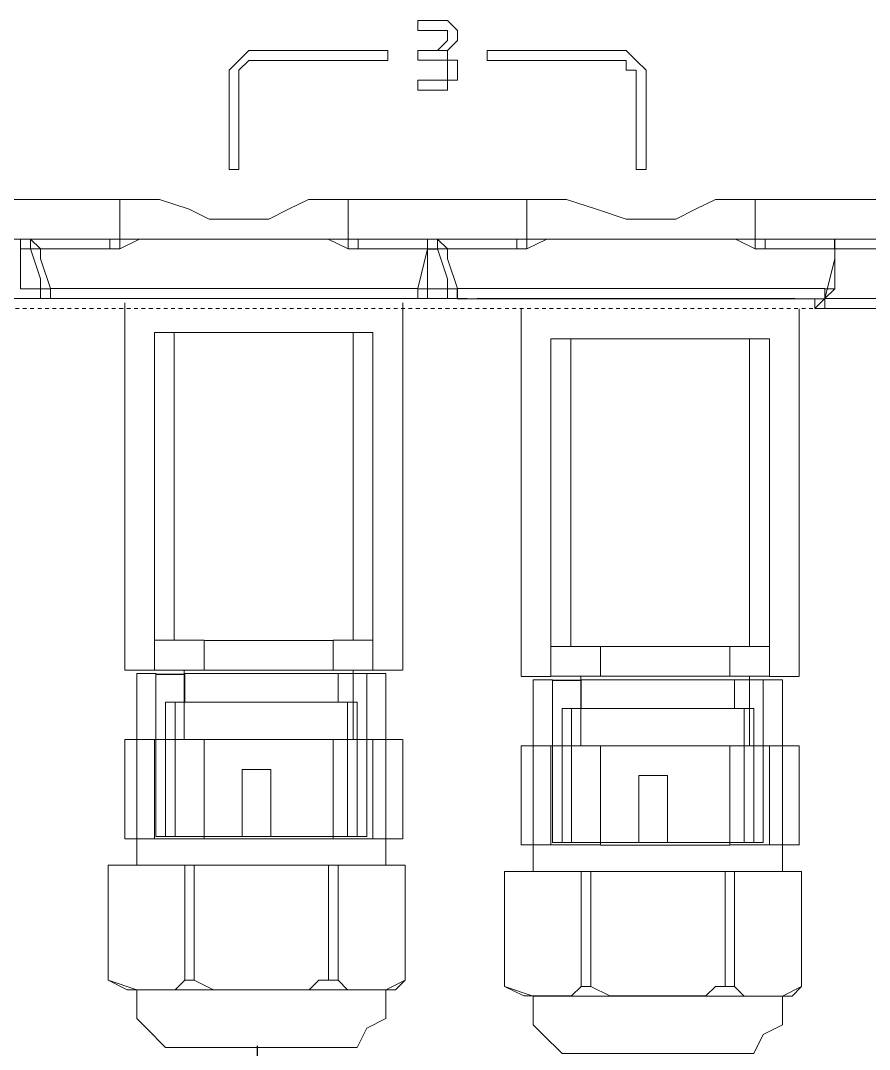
# Model space of a CAD drawing. Header units: millimetres. Extents: x 3165 to 8716, y -1118 to 2802.
# Drawn here: x 4811.95 to 4834.83, y 1588.06 to 1615.8 of the extents above; entities that cross this region are included whole.
import ezdxf

# ---------------------------------------------------------------- set-up
doc = ezdxf.new("R2010")
doc.units = ezdxf.units.MM
doc.linetypes.add('PDF_IMPORT', pattern=[1, 0.8, -0.2])
doc.layers.add('PDF_Geometry', color=7, linetype='Continuous', true_color=0x1f1916)

msp = doc.modelspace()

# ---------------------------------------------------------------- linework, layer by layer
for p, q in [((4815.587, 1598.182), (4816.371, 1598.182)), ((4826.279, 1598.015), (4827.063, 1598.015)), ((4818.33, 1532.846), (4818.33, 1588.158))]:
    msp.add_line(p, q)
at = {"layer": 'PDF_Geometry', "color": 0, "lineweight": 15}
for points in [[(4822.653, 1614.197), (4822.921, 1614.197), (4823.456, 1614.197), (4823.456, 1614.464), (4823.456, 1614.732), (4822.921, 1614.732), (4822.653, 1614.732), (4822.653, 1615.001), (4822.921, 1615.001), (4823.188, 1615.001), (4823.456, 1615.267), (4823.456, 1615.536), (4822.921, 1615.536), (4822.653, 1615.536), (4822.653, 1615.804), (4823.188, 1615.804), (4823.456, 1615.804), (4823.724, 1615.536), (4823.724, 1615.267), (4823.456, 1615.001), (4823.188, 1615.001), (4823.456, 1615.001), (4823.456, 1614.732), (4823.724, 1614.732), (4823.724, 1614.464), (4823.724, 1614.197), (4823.456, 1614.197), (4823.456, 1613.929), (4822.921, 1613.929), (4822.653, 1613.929)], [(4817.834, 1614.196), (4817.834, 1614.463), (4818.102, 1614.731), (4818.37, 1614.731), (4821.85, 1614.731), (4821.85, 1614.999), (4818.37, 1614.999), (4818.102, 1614.999), (4817.834, 1614.731), (4817.567, 1614.463), (4817.567, 1614.196), (4817.567, 1611.786), (4817.834, 1611.786)], [(4828.542, 1614.196), (4828.542, 1614.463), (4828.275, 1614.463), (4828.275, 1614.731), (4828.007, 1614.731), (4824.528, 1614.731), (4824.528, 1614.999), (4828.007, 1614.999), (4828.275, 1614.999), (4828.542, 1614.731), (4828.81, 1614.463), (4828.81, 1614.196), (4828.81, 1611.786), (4828.542, 1611.786)], [(4812.213, 1609.912), (4814.354, 1609.912)], [(4812.213, 1609.912), (4814.354, 1609.912)], [(4823.187, 1609.912), (4825.329, 1609.912)], [(4823.187, 1609.912), (4825.329, 1609.912)], [(4832.022, 1609.912), (4833.895, 1609.912)], [(4832.022, 1609.912), (4833.895, 1609.912)], [(4812.48, 1608.572), (4812.48, 1608.841), (4812.213, 1609.644), (4811.945, 1609.644), (4811.945, 1608.572)], [(4813.016, 1608.306), (4822.385, 1608.306)], [(4813.016, 1608.306), (4822.385, 1608.306)], [(4813.818, 1608.306), (4813.281, 1608.306)], [(4813.818, 1608.306), (4813.281, 1608.306)], [(4823.986, 1608.304), (4833.356, 1608.304)], [(4823.986, 1608.304), (4833.356, 1608.304)], [(4824.793, 1608.306), (4824.526, 1608.306)], [(4824.793, 1608.306), (4824.526, 1608.306)], [(4816.893, 1598.287), (4820.374, 1598.287), (4820.374, 1599.09), (4816.893, 1599.09)], [(4827.585, 1598.12), (4831.066, 1598.12), (4831.066, 1598.923), (4827.585, 1598.923)], [(4820.505, 1597.42), (4820.505, 1598.196), (4816.37, 1598.196), (4816.37, 1597.42)], [(4831.196, 1597.254), (4831.196, 1598.029), (4827.062, 1598.029), (4827.062, 1597.254)], [(4816.893, 1596.412), (4820.374, 1596.412), (4820.374, 1593.736), (4816.893, 1593.736)], [(4827.585, 1596.246), (4831.066, 1596.246), (4831.066, 1593.569), (4827.585, 1593.569)], [(4818.696, 1595.61), (4817.921, 1595.61)], [(4818.696, 1595.61), (4817.921, 1595.61)], [(4829.388, 1595.444), (4828.612, 1595.444)], [(4829.388, 1595.444), (4828.612, 1595.444)]]:
    msp.add_lwpolyline(points, close=True, dxfattribs=at)
for points in [[(4809.802, 1610.981), (4814.62, 1610.981)], [(4814.888, 1609.913), (4814.62, 1609.913), (4814.62, 1610.983), (4815.691, 1610.983), (4816.494, 1610.716), (4817.029, 1610.448), (4818.636, 1610.448), (4819.172, 1610.716), (4819.707, 1610.983), (4820.777, 1610.983), (4820.777, 1609.913), (4820.51, 1609.913)], [(4820.777, 1610.981), (4825.596, 1610.981)], [(4825.864, 1609.913), (4825.596, 1609.913), (4825.596, 1610.983), (4826.668, 1610.983), (4827.471, 1610.716), (4828.274, 1610.448), (4829.612, 1610.448), (4830.147, 1610.716), (4830.684, 1610.983), (4831.754, 1610.983), (4831.754, 1609.913), (4831.485, 1609.913)], [(4831.754, 1610.981), (4843.533, 1610.981)], [(4809.799, 1609.909), (4810.066, 1609.909), (4814.35, 1609.909), (4814.617, 1609.909)], [(4811.945, 1609.912), (4812.213, 1609.912)], [(4811.945, 1609.912), (4811.945, 1609.644), (4812.213, 1609.644), (4812.48, 1609.644), (4812.213, 1609.912)], [(4811.946, 1609.912), (4811.946, 1609.644)], [(4814.354, 1609.912), (4812.213, 1609.912)], [(4814.354, 1609.912), (4812.213, 1609.912)], [(4814.354, 1609.912), (4812.213, 1609.912)], [(4814.354, 1609.912), (4812.213, 1609.912)], [(4814.354, 1609.912), (4812.213, 1609.912)], [(4814.354, 1609.912), (4812.213, 1609.912)], [(4814.354, 1609.912), (4812.213, 1609.912)], [(4814.354, 1609.912), (4812.213, 1609.912)], [(4814.354, 1609.912), (4812.213, 1609.912)], [(4814.354, 1609.912), (4812.213, 1609.912)], [(4814.354, 1609.912), (4812.213, 1609.912)], [(4814.354, 1609.912), (4812.213, 1609.912)], [(4814.354, 1609.912), (4812.213, 1609.912)], [(4814.354, 1609.912), (4812.213, 1609.912)], [(4814.354, 1609.912), (4812.213, 1609.912)], [(4814.354, 1609.912), (4812.213, 1609.912)], [(4814.354, 1609.912), (4812.213, 1609.912)], [(4812.481, 1609.644), (4812.214, 1609.644), (4812.214, 1609.912)], [(4814.353, 1609.645), (4814.353, 1609.913)], [(4815.156, 1609.913), (4814.62, 1609.645), (4814.62, 1609.913)], [(4820.777, 1609.913), (4820.777, 1609.645), (4820.242, 1609.913)], [(4820.774, 1609.909), (4821.043, 1609.909), (4825.327, 1609.909), (4825.594, 1609.909)], [(4821.045, 1609.913), (4821.045, 1609.645)], [(4822.92, 1609.912), (4821.045, 1609.912)], [(4822.92, 1609.912), (4821.045, 1609.912)], [(4822.92, 1609.912), (4821.045, 1609.912)], [(4822.92, 1609.912), (4821.045, 1609.912)], [(4822.92, 1609.912), (4821.045, 1609.912)], [(4822.92, 1609.912), (4821.045, 1609.912)], [(4822.92, 1609.912), (4821.045, 1609.912)], [(4822.92, 1609.912), (4821.045, 1609.912)], [(4822.92, 1609.912), (4821.045, 1609.912)], [(4822.92, 1609.912), (4821.045, 1609.912)], [(4822.92, 1609.912), (4821.045, 1609.912)], [(4822.92, 1609.912), (4821.045, 1609.912)], [(4822.92, 1609.912), (4821.045, 1609.912)], [(4822.92, 1609.912), (4821.045, 1609.912)], [(4822.92, 1609.912), (4821.045, 1609.912)], [(4822.92, 1609.912), (4821.045, 1609.912)], [(4822.92, 1609.912), (4821.045, 1609.912)], [(4822.92, 1609.912), (4821.045, 1609.912)], [(4822.92, 1609.912), (4821.045, 1609.912)], [(4822.92, 1609.912), (4821.045, 1609.912)], [(4822.92, 1609.912), (4821.045, 1609.912)], [(4822.92, 1609.912), (4823.187, 1609.912)], [(4822.921, 1608.572), (4822.921, 1609.644), (4822.921, 1609.912), (4822.921, 1609.644), (4823.188, 1609.644), (4823.188, 1609.912)], [(4825.329, 1609.912), (4823.187, 1609.912)], [(4825.329, 1609.912), (4823.187, 1609.912)], [(4825.329, 1609.912), (4823.187, 1609.912)], [(4825.329, 1609.912), (4823.187, 1609.912)], [(4825.329, 1609.912), (4823.187, 1609.912)], [(4825.329, 1609.912), (4823.187, 1609.912)], [(4825.329, 1609.912), (4823.187, 1609.912)], [(4825.329, 1609.912), (4823.187, 1609.912)], [(4825.329, 1609.912), (4823.187, 1609.912)], [(4825.329, 1609.912), (4823.187, 1609.912)], [(4825.329, 1609.912), (4823.187, 1609.912)], [(4825.329, 1609.912), (4823.187, 1609.912)], [(4825.329, 1609.912), (4823.187, 1609.912)], [(4825.329, 1609.912), (4823.187, 1609.912)], [(4825.329, 1609.912), (4823.187, 1609.912)], [(4825.329, 1609.912), (4823.187, 1609.912)], [(4825.329, 1609.912), (4823.187, 1609.912)], [(4823.457, 1609.644), (4823.189, 1609.912)], [(4825.329, 1609.645), (4825.329, 1609.913)], [(4826.131, 1609.913), (4825.596, 1609.645), (4825.596, 1609.913)], [(4831.754, 1609.913), (4831.754, 1609.645), (4831.219, 1609.913)], [(4831.75, 1609.911), (4832.018, 1609.911), (4843.261, 1609.911), (4843.529, 1609.911)], [(4832.022, 1609.913), (4832.022, 1609.645)], [(4833.895, 1609.912), (4832.022, 1609.912)], [(4833.895, 1609.912), (4832.022, 1609.912)], [(4833.895, 1609.912), (4832.022, 1609.912)], [(4833.895, 1609.912), (4832.022, 1609.912)], [(4833.895, 1609.912), (4832.022, 1609.912)], [(4833.895, 1609.912), (4832.022, 1609.912)], [(4833.895, 1609.912), (4832.022, 1609.912)], [(4833.895, 1609.912), (4832.022, 1609.912)], [(4833.895, 1609.912), (4832.022, 1609.912)], [(4833.895, 1609.912), (4832.022, 1609.912)], [(4833.895, 1609.912), (4832.022, 1609.912)], [(4833.895, 1609.912), (4832.022, 1609.912)], [(4833.895, 1609.912), (4832.022, 1609.912)], [(4833.895, 1609.912), (4832.022, 1609.912)], [(4833.895, 1609.912), (4832.022, 1609.912)], [(4833.895, 1609.912), (4832.022, 1609.912)], [(4833.895, 1609.912), (4832.022, 1609.912)], [(4833.895, 1609.912), (4833.895, 1609.644)], [(4833.895, 1609.912), (4836.038, 1609.912), (4836.305, 1609.912), (4836.573, 1609.912)], [(4836.039, 1609.644), (4835.771, 1609.644), (4833.896, 1609.644), (4833.896, 1609.912)], [(4814.621, 1609.645), (4814.354, 1609.645), (4812.48, 1609.645), (4812.48, 1609.377), (4812.748, 1608.574), (4813.283, 1608.574)], [(4822.385, 1608.574), (4822.653, 1608.574), (4822.921, 1609.645), (4821.047, 1609.645), (4820.778, 1609.645)], [(4823.188, 1609.642), (4822.921, 1609.642)], [(4823.188, 1609.644), (4823.456, 1609.644), (4823.188, 1609.644), (4823.456, 1608.841), (4823.456, 1608.572)], [(4825.598, 1609.645), (4825.331, 1609.645), (4823.456, 1609.645), (4823.456, 1609.377), (4823.724, 1608.574), (4823.991, 1608.574)], [(4833.361, 1608.574), (4833.63, 1608.574), (4833.63, 1608.307), (4833.896, 1609.377), (4833.896, 1609.645), (4832.023, 1609.645), (4831.755, 1609.645)], [(4833.63, 1608.306), (4833.63, 1608.572), (4833.896, 1608.572), (4833.63, 1608.306), (4833.896, 1608.572), (4833.63, 1608.306), (4833.896, 1608.572), (4833.63, 1608.306), (4833.896, 1608.572), (4833.63, 1608.306), (4833.896, 1608.572), (4833.63, 1608.306), (4833.896, 1608.572), (4833.63, 1608.306), (4833.896, 1608.572), (4833.63, 1608.306), (4833.896, 1608.572), (4833.63, 1608.306), (4833.896, 1608.572), (4833.63, 1608.306), (4833.896, 1608.572), (4833.63, 1608.306), (4833.896, 1608.572), (4833.896, 1609.644), (4833.896, 1609.376)], [(4812.48, 1608.306), (4812.48, 1608.572), (4812.748, 1608.572), (4812.748, 1608.306), (4812.748, 1608.572)], [(4812.748, 1608.572), (4812.748, 1608.306), (4813.016, 1608.306)], [(4822.385, 1608.306), (4822.653, 1608.306), (4822.653, 1608.572)], [(4822.653, 1608.571), (4822.653, 1608.304), (4822.653, 1608.571), (4822.921, 1608.571), (4822.921, 1608.304)], [(4822.92, 1608.572), (4823.455, 1608.572)], [(4823.456, 1608.304), (4823.456, 1608.571), (4823.724, 1608.571), (4823.724, 1608.304), (4823.724, 1608.571)], [(4823.719, 1608.571), (4823.719, 1608.304), (4823.986, 1608.304)], [(4833.896, 1608.572), (4833.63, 1608.306), (4837.109, 1608.306)], [(4813.013, 1608.306), (4812.477, 1608.306), (4811.942, 1608.306), (4811.407, 1608.306)], [(4822.385, 1608.306), (4813.016, 1608.306)], [(4822.385, 1608.306), (4813.016, 1608.306)], [(4822.385, 1608.306), (4813.016, 1608.306)], [(4822.385, 1608.306), (4813.016, 1608.306)], [(4822.385, 1608.306), (4813.016, 1608.306)], [(4822.385, 1608.306), (4813.016, 1608.306)], [(4822.385, 1608.306), (4813.016, 1608.306)], [(4822.385, 1608.306), (4813.016, 1608.306)], [(4822.385, 1608.306), (4813.016, 1608.306)], [(4822.385, 1608.306), (4813.016, 1608.306)], [(4822.385, 1608.306), (4813.016, 1608.306)], [(4822.385, 1608.306), (4813.016, 1608.306)], [(4822.385, 1608.306), (4813.016, 1608.306)], [(4822.385, 1608.306), (4813.016, 1608.306)], [(4822.385, 1608.306), (4813.016, 1608.306)], [(4822.385, 1608.306), (4813.016, 1608.306)], [(4822.385, 1608.306), (4813.016, 1608.306)], [(4813.281, 1608.306), (4813.818, 1608.306)], [(4813.281, 1608.306), (4813.818, 1608.306)], [(4813.281, 1608.306), (4813.818, 1608.306)], [(4813.281, 1608.306), (4813.818, 1608.306)], [(4813.281, 1608.306), (4813.818, 1608.306)], [(4813.281, 1608.306), (4813.818, 1608.306)], [(4813.281, 1608.306), (4813.818, 1608.306)], [(4813.281, 1608.306), (4813.818, 1608.306)], [(4813.281, 1608.306), (4813.818, 1608.306)], [(4813.281, 1608.306), (4813.818, 1608.306)], [(4813.281, 1608.306), (4813.818, 1608.306)], [(4813.281, 1608.306), (4813.818, 1608.306)], [(4813.281, 1608.306), (4813.818, 1608.306)], [(4813.281, 1608.306), (4813.818, 1608.306)], [(4813.281, 1608.306), (4813.818, 1608.306)], [(4813.281, 1608.306), (4813.818, 1608.306)], [(4813.281, 1608.306), (4813.818, 1608.306)], [(4821.848, 1608.306), (4813.281, 1608.306)], [(4821.848, 1608.306), (4813.281, 1608.306)], [(4821.848, 1608.306), (4813.281, 1608.306)], [(4821.848, 1608.306), (4813.281, 1608.306)], [(4821.848, 1608.306), (4813.281, 1608.306)], [(4821.848, 1608.306), (4813.281, 1608.306)], [(4821.848, 1608.306), (4813.281, 1608.306)], [(4821.848, 1608.306), (4813.281, 1608.306)], [(4821.848, 1608.306), (4813.281, 1608.306)], [(4821.848, 1608.306), (4813.281, 1608.306)], [(4821.848, 1608.306), (4813.281, 1608.306)], [(4821.848, 1608.306), (4813.281, 1608.306)], [(4821.848, 1608.306), (4813.281, 1608.306)], [(4821.848, 1608.306), (4813.281, 1608.306)], [(4821.848, 1608.306), (4813.281, 1608.306)], [(4821.848, 1608.306), (4813.281, 1608.306)], [(4821.848, 1608.306), (4813.281, 1608.306)], [(4821.848, 1608.306), (4813.281, 1608.306)], [(4821.848, 1608.306), (4813.281, 1608.306)], [(4821.848, 1608.306), (4813.281, 1608.306)], [(4821.848, 1608.306), (4813.281, 1608.306)], [(4814.753, 1608.193), (4814.753, 1598.287)], [(4821.313, 1608.306), (4821.848, 1608.306)], [(4821.313, 1608.306), (4821.848, 1608.306)], [(4821.313, 1608.306), (4821.848, 1608.306)], [(4821.313, 1608.306), (4821.848, 1608.306)], [(4821.313, 1608.306), (4821.848, 1608.306)], [(4821.313, 1608.306), (4821.848, 1608.306)], [(4821.313, 1608.306), (4821.848, 1608.306)], [(4821.313, 1608.306), (4821.848, 1608.306)], [(4821.313, 1608.306), (4821.848, 1608.306)], [(4821.313, 1608.306), (4821.848, 1608.306)], [(4821.313, 1608.306), (4821.848, 1608.306)], [(4821.313, 1608.306), (4821.848, 1608.306)], [(4821.313, 1608.306), (4821.848, 1608.306)], [(4821.313, 1608.306), (4821.848, 1608.306)], [(4821.313, 1608.306), (4821.848, 1608.306)], [(4821.313, 1608.306), (4821.848, 1608.306)], [(4821.313, 1608.306), (4821.848, 1608.306)], [(4821.313, 1608.306), (4821.848, 1608.306)], [(4821.313, 1608.306), (4821.848, 1608.306)], [(4821.313, 1608.306), (4821.848, 1608.306)], [(4821.313, 1608.306), (4821.848, 1608.306)], [(4822.249, 1598.287), (4822.249, 1608.193)], [(4823.989, 1608.306), (4823.453, 1608.306), (4822.918, 1608.306), (4822.382, 1608.306)], [(4833.356, 1608.304), (4823.986, 1608.304)], [(4833.356, 1608.304), (4823.986, 1608.304)], [(4833.356, 1608.304), (4823.986, 1608.304)], [(4833.356, 1608.304), (4823.986, 1608.304)], [(4833.356, 1608.304), (4823.986, 1608.304)], [(4833.356, 1608.304), (4823.986, 1608.304)], [(4833.356, 1608.304), (4823.986, 1608.304)], [(4833.356, 1608.304), (4823.986, 1608.304)], [(4833.356, 1608.304), (4823.986, 1608.304)], [(4833.356, 1608.304), (4823.986, 1608.304)], [(4833.356, 1608.304), (4823.986, 1608.304)], [(4833.356, 1608.304), (4823.986, 1608.304)], [(4833.356, 1608.304), (4823.986, 1608.304)], [(4833.356, 1608.304), (4823.986, 1608.304)], [(4833.356, 1608.304), (4823.986, 1608.304)], [(4833.356, 1608.304), (4823.986, 1608.304)], [(4833.356, 1608.304), (4823.986, 1608.304)], [(4832.825, 1608.306), (4824.258, 1608.306)], [(4832.825, 1608.306), (4824.258, 1608.306)], [(4832.825, 1608.306), (4824.258, 1608.306)], [(4832.825, 1608.306), (4824.258, 1608.306)], [(4832.825, 1608.306), (4824.258, 1608.306)], [(4832.825, 1608.306), (4824.258, 1608.306)], [(4832.825, 1608.306), (4824.258, 1608.306)], [(4832.825, 1608.306), (4824.258, 1608.306)], [(4832.825, 1608.306), (4824.258, 1608.306)], [(4832.825, 1608.306), (4824.258, 1608.306)], [(4832.825, 1608.306), (4824.258, 1608.306)], [(4832.825, 1608.306), (4824.258, 1608.306)], [(4832.825, 1608.306), (4824.258, 1608.306)], [(4832.825, 1608.306), (4824.258, 1608.306)], [(4832.825, 1608.306), (4824.258, 1608.306)], [(4832.825, 1608.306), (4824.258, 1608.306)], [(4832.825, 1608.306), (4824.258, 1608.306)], [(4832.825, 1608.306), (4824.258, 1608.306)], [(4832.825, 1608.306), (4824.258, 1608.306)], [(4832.825, 1608.306), (4824.258, 1608.306)], [(4832.825, 1608.306), (4824.258, 1608.306)], [(4824.258, 1608.306), (4824.526, 1608.306)], [(4824.258, 1608.306), (4824.526, 1608.306)], [(4824.258, 1608.306), (4824.526, 1608.306)], [(4824.258, 1608.306), (4824.526, 1608.306)], [(4824.258, 1608.306), (4824.526, 1608.306)], [(4824.258, 1608.306), (4824.526, 1608.306)], [(4824.258, 1608.306), (4824.526, 1608.306)], [(4824.258, 1608.306), (4824.526, 1608.306)], [(4824.258, 1608.306), (4824.526, 1608.306)], [(4824.258, 1608.306), (4824.526, 1608.306)], [(4824.258, 1608.306), (4824.526, 1608.306)], [(4824.258, 1608.306), (4824.526, 1608.306)], [(4824.258, 1608.306), (4824.526, 1608.306)], [(4824.258, 1608.306), (4824.526, 1608.306)], [(4824.258, 1608.306), (4824.526, 1608.306)], [(4824.258, 1608.306), (4824.526, 1608.306)], [(4824.258, 1608.306), (4824.526, 1608.306)], [(4824.258, 1608.306), (4824.526, 1608.306)], [(4824.258, 1608.306), (4824.526, 1608.306)], [(4824.258, 1608.306), (4824.526, 1608.306)], [(4824.258, 1608.306), (4824.526, 1608.306)], [(4824.526, 1608.306), (4824.793, 1608.306)], [(4824.526, 1608.306), (4824.793, 1608.306)], [(4824.526, 1608.306), (4824.793, 1608.306)], [(4824.526, 1608.306), (4824.793, 1608.306)], [(4824.526, 1608.306), (4824.793, 1608.306)], [(4824.526, 1608.306), (4824.793, 1608.306)], [(4824.526, 1608.306), (4824.793, 1608.306)], [(4824.526, 1608.306), (4824.793, 1608.306)], [(4824.526, 1608.306), (4824.793, 1608.306)], [(4824.526, 1608.306), (4824.793, 1608.306)], [(4824.526, 1608.306), (4824.793, 1608.306)], [(4824.526, 1608.306), (4824.793, 1608.306)], [(4824.526, 1608.306), (4824.793, 1608.306)], [(4824.526, 1608.306), (4824.793, 1608.306)], [(4824.526, 1608.306), (4824.793, 1608.306)], [(4824.526, 1608.306), (4824.793, 1608.306)], [(4824.526, 1608.306), (4824.793, 1608.306)], [(4832.289, 1608.306), (4832.825, 1608.306)], [(4832.289, 1608.306), (4832.825, 1608.306)], [(4832.289, 1608.306), (4832.825, 1608.306)], [(4832.289, 1608.306), (4832.825, 1608.306)], [(4832.289, 1608.306), (4832.825, 1608.306)], [(4832.289, 1608.306), (4832.825, 1608.306)], [(4832.289, 1608.306), (4832.825, 1608.306)], [(4832.289, 1608.306), (4832.825, 1608.306)], [(4832.289, 1608.306), (4832.825, 1608.306)], [(4832.289, 1608.306), (4832.825, 1608.306)], [(4832.289, 1608.306), (4832.825, 1608.306)], [(4832.289, 1608.306), (4832.825, 1608.306)], [(4832.289, 1608.306), (4832.825, 1608.306)], [(4832.289, 1608.306), (4832.825, 1608.306)], [(4832.289, 1608.306), (4832.825, 1608.306)], [(4832.289, 1608.306), (4832.825, 1608.306)], [(4832.289, 1608.306), (4832.825, 1608.306)], [(4832.289, 1608.306), (4832.825, 1608.306)], [(4832.289, 1608.306), (4832.825, 1608.306)], [(4832.289, 1608.306), (4832.825, 1608.306)], [(4832.289, 1608.306), (4832.825, 1608.306)], [(4833.356, 1608.304), (4833.624, 1608.304)], [(4841.926, 1608.306), (4841.926, 1608.037), (4838.178, 1608.037), (4837.107, 1608.037), (4833.359, 1608.037), (4833.359, 1608.306)], [(4833.36, 1608.037), (4833.628, 1608.306)], [(4833.63, 1608.307), (4833.63, 1608.039), (4833.361, 1608.039)], [(4825.445, 1608.027), (4825.445, 1598.12)], [(4832.94, 1598.12), (4832.94, 1608.027)], [(4814.752, 1598.285), (4815.555, 1598.285), (4815.555, 1599.089), (4815.555, 1607.39), (4821.444, 1607.39), (4821.444, 1599.089), (4821.444, 1598.285), (4822.247, 1598.285)], [(4816.09, 1607.391), (4816.09, 1599.09)], [(4820.909, 1607.391), (4820.909, 1599.09)], [(4825.443, 1598.119), (4826.246, 1598.119), (4826.246, 1598.922), (4826.246, 1607.224), (4832.136, 1607.224), (4832.136, 1598.922), (4832.136, 1598.119), (4832.939, 1598.119)], [(4826.781, 1607.225), (4826.781, 1598.923)], [(4831.601, 1607.225), (4831.601, 1598.923)], [(4815.555, 1599.091), (4816.893, 1599.091)], [(4820.374, 1599.091), (4821.444, 1599.091)], [(4826.246, 1598.925), (4827.585, 1598.925)], [(4831.066, 1598.925), (4832.136, 1598.925)], [(4821.797, 1593.025), (4821.797, 1598.196), (4821.28, 1598.196), (4821.28, 1593.801), (4815.595, 1593.801), (4815.595, 1598.196), (4815.078, 1598.196), (4815.078, 1593.025)], [(4815.555, 1598.288), (4816.893, 1598.288)], [(4816.358, 1598.287), (4816.358, 1596.412)], [(4820.374, 1598.288), (4821.444, 1598.288)], [(4821.28, 1598.196), (4820.505, 1598.196)], [(4820.909, 1598.287), (4820.909, 1596.412)], [(4832.488, 1592.859), (4832.488, 1598.029), (4831.972, 1598.029), (4831.972, 1593.634), (4826.286, 1593.634), (4826.286, 1598.029), (4825.77, 1598.029), (4825.77, 1592.859)], [(4826.246, 1598.122), (4827.585, 1598.122)], [(4827.05, 1598.12), (4827.05, 1596.246)], [(4831.066, 1598.122), (4832.136, 1598.122)], [(4831.972, 1598.029), (4831.196, 1598.029)], [(4831.601, 1598.12), (4831.601, 1596.246)], [(4815.852, 1593.801), (4815.852, 1597.42), (4816.37, 1597.42)], [(4816.111, 1593.801), (4816.111, 1597.42)], [(4821.022, 1593.801), (4821.022, 1597.42), (4820.505, 1597.42)], [(4820.764, 1593.801), (4820.764, 1597.42)], [(4826.544, 1593.634), (4826.544, 1597.254), (4827.062, 1597.254)], [(4826.803, 1593.634), (4826.803, 1597.254)], [(4831.714, 1593.634), (4831.714, 1597.254), (4831.196, 1597.254)], [(4831.455, 1593.634), (4831.455, 1597.254)], [(4814.752, 1596.413), (4815.555, 1596.413)], [(4814.753, 1596.412), (4814.753, 1593.736)], [(4816.893, 1596.413), (4815.555, 1596.413), (4815.555, 1593.737), (4816.893, 1593.737)], [(4820.374, 1596.413), (4821.444, 1596.413)], [(4822.247, 1596.413), (4821.444, 1596.413), (4821.444, 1593.737), (4822.247, 1593.737)], [(4822.249, 1593.736), (4822.249, 1596.412)], [(4825.443, 1596.247), (4826.246, 1596.247)], [(4825.445, 1596.246), (4825.445, 1593.569)], [(4827.585, 1596.247), (4826.246, 1596.247), (4826.246, 1593.571), (4827.585, 1593.571)], [(4831.066, 1596.247), (4832.136, 1596.247)], [(4832.939, 1596.247), (4832.136, 1596.247), (4832.136, 1593.571), (4832.939, 1593.571)], [(4832.94, 1593.569), (4832.94, 1596.246)], [(4817.921, 1595.61), (4818.696, 1595.61)], [(4817.921, 1595.61), (4818.696, 1595.61)], [(4817.921, 1595.61), (4818.696, 1595.61)], [(4817.921, 1595.61), (4818.696, 1595.61)], [(4817.921, 1595.61), (4818.696, 1595.61)], [(4817.921, 1595.61), (4818.696, 1595.61)], [(4817.921, 1595.61), (4818.696, 1595.61)], [(4817.921, 1595.61), (4818.696, 1595.61)], [(4817.921, 1595.61), (4818.696, 1595.61)], [(4817.921, 1595.61), (4818.696, 1595.61)], [(4817.921, 1595.61), (4818.696, 1595.61)], [(4817.921, 1595.61), (4818.696, 1595.61)], [(4817.921, 1595.61), (4818.696, 1595.61)], [(4817.921, 1595.61), (4818.696, 1595.61)], [(4817.921, 1595.61), (4818.696, 1595.61)], [(4817.921, 1595.61), (4818.696, 1595.61)], [(4817.921, 1595.61), (4818.696, 1595.61), (4818.696, 1593.801)], [(4817.921, 1595.61), (4817.921, 1593.801)], [(4828.612, 1595.444), (4829.388, 1595.444)], [(4828.612, 1595.444), (4829.388, 1595.444)], [(4828.612, 1595.444), (4829.388, 1595.444)], [(4828.612, 1595.444), (4829.388, 1595.444)], [(4828.612, 1595.444), (4829.388, 1595.444)], [(4828.612, 1595.444), (4829.388, 1595.444)], [(4828.612, 1595.444), (4829.388, 1595.444)], [(4828.612, 1595.444), (4829.388, 1595.444)], [(4828.612, 1595.444), (4829.388, 1595.444)], [(4828.612, 1595.444), (4829.388, 1595.444)], [(4828.612, 1595.444), (4829.388, 1595.444)], [(4828.612, 1595.444), (4829.388, 1595.444)], [(4828.612, 1595.444), (4829.388, 1595.444)], [(4828.612, 1595.444), (4829.388, 1595.444)], [(4828.612, 1595.444), (4829.388, 1595.444)], [(4828.612, 1595.444), (4829.388, 1595.444)], [(4828.612, 1595.444), (4829.388, 1595.444), (4829.388, 1593.634)], [(4828.612, 1595.444), (4828.612, 1593.634)], [(4814.752, 1593.737), (4815.555, 1593.737)], [(4820.374, 1593.737), (4821.444, 1593.737)], [(4825.443, 1593.571), (4826.246, 1593.571)], [(4831.066, 1593.571), (4832.136, 1593.571)], [(4816.37, 1593.025), (4814.303, 1593.025), (4814.303, 1589.924), (4815.078, 1589.665), (4815.078, 1588.89), (4815.336, 1588.631), (4815.852, 1588.114), (4816.37, 1588.114), (4820.247, 1588.114), (4821.022, 1588.114), (4821.28, 1588.631), (4821.797, 1588.89), (4821.797, 1589.665), (4822.314, 1589.924), (4822.055, 1589.665), (4820.764, 1589.665), (4820.505, 1589.924), (4820.505, 1593.025), (4820.247, 1593.025)], [(4814.303, 1593.024), (4814.303, 1589.923)], [(4816.37, 1589.924), (4816.37, 1593.025), (4816.628, 1593.025)], [(4816.628, 1589.924), (4816.628, 1593.025), (4820.247, 1593.025), (4820.247, 1589.924)], [(4822.314, 1589.924), (4822.314, 1593.025), (4820.505, 1593.025)], [(4822.314, 1589.923), (4822.314, 1593.024)], [(4827.062, 1592.859), (4824.994, 1592.859), (4824.994, 1589.757), (4825.77, 1589.498), (4825.77, 1588.723), (4826.027, 1588.464), (4826.544, 1587.948), (4827.062, 1587.948), (4830.939, 1587.948), (4831.714, 1587.948), (4831.972, 1588.464), (4832.488, 1588.723), (4832.488, 1589.498), (4833.006, 1589.757), (4832.747, 1589.498), (4831.455, 1589.498), (4831.196, 1589.757), (4831.196, 1592.859), (4830.939, 1592.859)], [(4824.994, 1592.858), (4824.994, 1589.756)], [(4827.062, 1589.757), (4827.062, 1592.859), (4827.319, 1592.859)], [(4827.319, 1589.757), (4827.319, 1592.859), (4830.939, 1592.859), (4830.939, 1589.757)], [(4833.006, 1589.757), (4833.006, 1592.859), (4831.196, 1592.859)], [(4833.006, 1589.756), (4833.006, 1592.858)], [(4820.505, 1589.925), (4820.247, 1589.925), (4819.988, 1589.925), (4819.729, 1589.666), (4817.145, 1589.666), (4816.628, 1589.925), (4816.37, 1589.925), (4816.111, 1589.666), (4814.819, 1589.666), (4814.303, 1589.925)], [(4821.797, 1589.665), (4815.078, 1589.665)], [(4831.196, 1589.759), (4830.939, 1589.759), (4830.68, 1589.759), (4830.421, 1589.5), (4827.837, 1589.5), (4827.319, 1589.759), (4827.062, 1589.759), (4826.803, 1589.5), (4825.511, 1589.5), (4824.994, 1589.759)], [(4832.488, 1589.498), (4825.77, 1589.498)]]:
    msp.add_lwpolyline(points, dxfattribs=at)
at = {"layer": 'PDF_Geometry', "color": 0, "linetype": 'PDF_IMPORT', "lineweight": 15, "ltscale": 0.112583}
msp.add_lwpolyline([(4888.507, 1608.037), (4786.777, 1608.037)], dxfattribs=at)
at = {"layer": 'PDF_Geometry', "color": 0, "lineweight": 15}
for points in [[(4814.888, 1609.913), (4816.762, 1609.913), (4818.636, 1609.913), (4820.51, 1609.913)], [(4820.242, 1609.913), (4818.547, 1609.913), (4816.851, 1609.913), (4815.156, 1609.913)], [(4825.864, 1609.913), (4827.738, 1609.913), (4829.612, 1609.913), (4831.485, 1609.913)], [(4831.219, 1609.913), (4829.522, 1609.913), (4827.827, 1609.913), (4826.131, 1609.913)], [(4813.283, 1608.574), (4816.317, 1608.574), (4819.35, 1608.574), (4822.385, 1608.574)], [(4823.991, 1608.574), (4827.114, 1608.574), (4830.238, 1608.574), (4833.361, 1608.574)]]:
    msp.add_open_spline(points, degree=3, dxfattribs=at)

doc.saveas('drawing.dxf')
